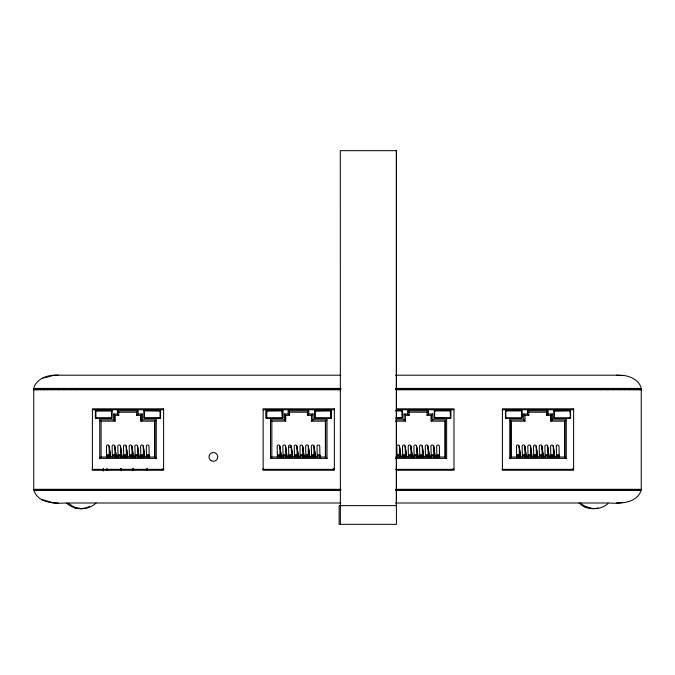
<?xml version="1.0" encoding="UTF-8"?>
<svg xmlns="http://www.w3.org/2000/svg" width="675" height="675" viewBox="0 0 675 675"><rect width="100%" height="100%" fill="white"/><g stroke="black" fill="none" stroke-linecap="round" stroke-linejoin="round"><path stroke-width="1.01" d="M107.055 457.026C105.671 454.908 110.295 455.001 108.802 457.026M112.75 457.026C111.367 454.908 115.982 455.001 114.497 457.026M118.446 457.026C117.062 454.908 121.677 455.001 120.184 457.026M124.141 457.026C122.757 454.908 127.373 455.001 125.879 457.026M129.836 457.026C128.453 454.908 133.068 455.001 131.574 457.026M135.532 457.026C134.139 454.908 138.763 455.001 137.27 457.026M141.227 457.026C139.835 454.908 144.458 455.001 142.965 457.026M146.922 457.026C145.53 454.908 150.154 455.001 148.66 457.026M277.805 457.026C276.421 454.908 281.036 455.001 279.543 457.026M283.5 457.026C282.116 454.908 286.732 455.001 285.238 457.026M289.195 457.026C287.812 454.908 292.427 455.001 290.933 457.026M294.891 457.026C293.498 454.908 298.122 455.001 296.629 457.026M300.586 457.026C299.194 454.908 303.817 455.001 302.324 457.026M306.281 457.026C304.889 454.908 309.513 455.001 308.019 457.026M311.968 457.026C310.584 454.908 315.208 455.001 313.715 457.026M317.663 457.026C316.28 454.908 320.903 455.001 319.41 457.026M397.432 457.026C396.048 454.908 400.672 455.001 399.178 457.026M403.127 457.026C401.743 454.908 406.367 455.001 404.873 457.026M408.822 457.026C407.438 454.908 412.062 455.001 410.569 457.026M414.517 457.026C413.134 454.908 417.757 455.001 416.264 457.026M420.213 457.026C418.829 454.908 423.453 455.001 421.959 457.026M425.908 457.026C424.524 454.908 429.14 455.001 427.655 457.026M431.603 457.026C430.22 454.908 434.835 455.001 433.342 457.026M437.299 457.026C435.915 454.908 440.53 455.001 439.037 457.026M518.965 457.026L519.362 455.92A1.367 1.232 -1.4 0 0 517.447 454.739L516.696 455.659L516.932 457.026M517.067 457.026C515.683 454.908 520.298 455.001 518.805 457.026M524.661 457.026L525.057 455.92A1.367 1.232 -1.4 0 0 523.142 454.739L522.391 455.659L522.627 457.026M522.762 457.026C521.378 454.908 525.994 455.001 524.5 457.026M530.356 457.026L530.752 455.92A1.367 1.232 -1.4 0 0 528.837 454.739L528.086 455.659L528.314 457.026M528.458 457.026C527.074 454.908 531.689 455.001 530.196 457.026M536.051 457.026L536.439 455.92A1.367 1.232 -1.4 0 0 534.533 454.739L533.782 455.659L534.009 457.026M534.153 457.026C532.761 454.908 537.384 455.001 535.891 457.026M541.747 457.026L542.135 455.92A1.367 1.232 -1.4 0 0 540.228 454.739L539.477 455.659L539.705 457.026M539.848 457.026C538.456 454.908 543.08 455.001 541.586 457.026M547.442 457.026L547.83 455.92A1.367 1.232 -1.4 0 0 545.923 454.739L545.172 455.659L545.4 457.026M545.543 457.026C544.151 454.908 548.775 455.001 547.282 457.026M553.137 457.026L553.525 455.92A1.367 1.232 -1.4 0 0 551.61 454.739L550.867 455.659L551.095 457.026M551.23 457.026C549.847 454.908 554.47 455.001 552.977 457.026M558.833 457.026L559.221 455.92A1.367 1.232 -1.4 0 0 557.305 454.739L556.563 455.659L556.791 457.026M556.926 457.026C555.542 454.908 560.166 455.001 558.672 457.026M109.114 446.141A1.35 1.35 0 0 0 107.671 444.994A1.35 1.35 0 0 0 106.422 446.361L106.65 457.026L106.734 455.507L107.452 454.773A1.367 1.232 -1.4 0 1 109.325 455.92L108.962 457.026M109.333 457.026L109.105 446.141L110.624 457.026L109.122 446.361M114.809 446.141A1.35 1.35 0 0 0 113.366 444.994A1.35 1.35 0 0 0 112.117 446.361L112.345 457.026L112.43 455.507L113.147 454.773A1.367 1.232 -1.4 0 1 115.02 455.92L114.657 457.026M115.028 457.026L114.801 446.141L116.319 457.026L114.818 446.361M120.504 446.141A1.35 1.35 0 0 0 119.062 444.994A1.35 1.35 0 0 0 117.813 446.361L118.041 457.026L118.125 455.507L118.842 454.773A1.367 1.232 -1.4 0 1 120.715 455.92L120.344 457.026M120.724 457.026L120.496 446.141L122.015 457.026L120.513 446.361M126.2 446.141A1.35 1.35 0 0 0 124.757 444.994A1.35 1.35 0 0 0 123.508 446.361L123.736 457.026L123.82 455.507L124.529 454.773A1.367 1.232 -1.4 0 1 126.411 455.92L126.039 457.026M126.419 457.026L126.191 446.141L127.71 457.026L126.208 446.361M131.895 446.141A1.35 1.35 0 0 0 130.444 444.994A1.35 1.35 0 0 0 129.203 446.361L129.431 457.026L129.516 455.507L130.224 454.773A1.367 1.232 -1.4 0 1 132.106 455.92L131.735 457.026M132.114 457.026L131.878 446.141L133.397 457.026L131.895 446.361M137.59 446.141A1.35 1.35 0 0 0 136.139 444.994A1.35 1.35 0 0 0 134.899 446.361L135.127 457.026L135.203 455.507L135.92 454.773A1.367 1.232 -1.4 0 1 137.801 455.92L137.43 457.026M137.81 457.026L137.573 446.141L139.092 457.026L137.59 446.361M143.286 446.141A1.35 1.35 0 0 0 141.834 444.994A1.35 1.35 0 0 0 140.594 446.361L140.822 457.026L140.898 455.507L141.615 454.773A1.367 1.232 -1.4 0 1 143.497 455.92L143.125 457.026M143.497 457.026L143.269 446.141L144.787 457.026L143.286 446.361M149.209 457.026L148.981 446.361A1.35 1.35 0 0 0 147.639 444.985A1.35 1.35 0 0 0 146.281 446.361L146.517 457.026L146.593 455.507L147.31 454.773A1.367 1.232 -1.4 0 1 149.192 455.92L148.821 457.026M279.863 446.141A1.35 1.35 0 0 0 278.421 444.994A1.35 1.35 0 0 0 277.172 446.361L277.4 457.026L277.484 455.507L278.201 454.773A1.367 1.232 -1.4 0 1 280.074 455.92L279.703 457.026M280.083 457.026L279.855 446.141L281.374 457.026L279.872 446.361M285.559 446.141A1.35 1.35 0 0 0 284.116 444.994A1.35 1.35 0 0 0 282.867 446.361L283.095 457.026L283.179 455.507L283.888 454.773A1.367 1.232 -1.4 0 1 285.77 455.92L285.398 457.026M285.778 457.026L285.55 446.141L287.069 457.026L285.567 446.361M291.254 446.141A1.35 1.35 0 0 0 289.803 444.994A1.35 1.35 0 0 0 288.562 446.361L288.79 457.026L288.875 455.507L289.583 454.773A1.367 1.232 -1.4 0 1 291.465 455.92L291.094 457.026M291.473 457.026L291.237 446.141L292.756 457.026L291.254 446.361M296.933 446.141L298.451 457.026L296.933 446.141A1.35 1.35 0 0 0 295.498 444.994A1.35 1.35 0 0 0 294.258 446.361L294.486 457.026L294.562 455.507L295.279 454.773A1.367 1.232 -1.4 0 1 297.16 455.92L296.789 457.026M297.169 457.026L296.949 446.361M302.628 446.141L304.147 457.026L302.628 446.141A1.35 1.35 0 0 0 301.193 444.994A1.35 1.35 0 0 0 299.953 446.361L300.181 457.026L300.257 455.507L300.974 454.773A1.367 1.232 -1.4 0 1 302.856 455.92L302.484 457.026M302.856 457.026L302.645 446.361M308.323 446.141L309.842 457.026L308.323 446.141A1.35 1.35 0 0 0 306.889 444.994A1.35 1.35 0 0 0 305.648 446.361L305.876 457.026L305.952 455.507L306.669 454.773A1.367 1.232 -1.4 0 1 308.551 455.92M308.34 446.361L308.18 457.026M314.018 446.141L315.537 457.026L314.018 446.141A1.35 1.35 0 0 0 312.584 444.994A1.35 1.35 0 0 0 311.344 446.361L311.572 457.026L311.648 455.507L312.365 454.773A1.367 1.232 -1.4 0 1 314.246 455.92M314.035 446.361L313.875 457.026M319.958 455.92L319.958 457.026L319.731 446.361A1.35 1.35 0 0 0 318.389 444.985A1.35 1.35 0 0 0 317.031 446.361L317.267 457.026L317.343 455.507L318.06 454.773A1.367 1.232 -1.4 0 1 319.942 455.92M319.942 457.026L319.705 455.625L319.57 457.026M397.035 457.026L396.807 446.361A1.35 1.35 0 0 1 398.048 444.994A1.35 1.35 0 0 1 399.49 446.141L399.338 457.026M405.177 446.141L406.696 457.026L405.177 446.141A1.35 1.35 0 0 0 403.743 444.994A1.35 1.35 0 0 0 402.502 446.361L402.73 457.026L402.806 455.507L403.523 454.773A1.367 1.232 -1.4 0 1 405.405 455.92L405.034 457.026M405.405 457.026L405.194 446.361M410.873 446.141L412.391 457.026L410.873 446.141A1.35 1.35 0 0 0 409.438 444.994A1.35 1.35 0 0 0 408.198 446.361L408.426 457.026L408.502 455.507L409.219 454.773A1.367 1.232 -1.4 0 1 411.092 455.92L410.729 457.026M411.1 457.026L410.889 446.361M416.568 446.141L418.087 457.026L416.568 446.141A1.35 1.35 0 0 0 415.133 444.994A1.35 1.35 0 0 0 413.885 446.361L414.121 457.026L414.197 455.507L414.914 454.773A1.367 1.232 -1.4 0 1 416.787 455.92L416.424 457.026M416.796 457.026L416.585 446.361M422.263 446.141L423.782 457.026L422.263 446.141A1.35 1.35 0 0 0 420.829 444.994A1.35 1.35 0 0 0 419.58 446.361L419.808 457.026L419.892 455.507L420.609 454.773A1.367 1.232 -1.4 0 1 422.483 455.92L422.12 457.026M422.491 457.026L422.28 446.361M427.958 446.141L429.477 457.026L427.958 446.141A1.35 1.35 0 0 0 426.524 444.994A1.35 1.35 0 0 0 425.275 446.361L425.503 457.026L425.587 455.507L426.305 454.773A1.367 1.232 -1.4 0 1 428.178 455.92L427.815 457.026M428.186 457.026L427.975 446.361M433.654 446.141L435.173 457.026L433.654 446.141A1.35 1.35 0 0 0 432.219 444.994A1.35 1.35 0 0 0 430.971 446.361L431.198 457.026L431.283 455.507L432 454.773A1.367 1.232 -1.4 0 1 433.873 455.92L433.502 457.026M433.882 457.026L433.671 446.361M439.594 457.026L439.366 446.361A1.35 1.35 0 0 0 438.016 444.985A1.35 1.35 0 0 0 436.666 446.361L436.894 457.026L436.978 455.507L437.687 454.773A1.367 1.232 -1.4 0 1 439.568 455.92L439.197 457.026M516.67 457.026L516.442 446.361A1.35 1.35 0 0 1 517.683 444.994A1.35 1.35 0 0 1 519.126 446.141L520.636 457.026L519.117 446.141M519.362 457.026L519.134 446.361M522.366 457.026L522.138 446.361A1.35 1.35 0 0 1 523.378 444.994A1.35 1.35 0 0 1 524.821 446.141L526.331 457.026L524.812 446.141M525.057 457.026L524.829 446.361M528.061 457.026L527.833 446.361A1.35 1.35 0 0 1 529.073 444.994A1.35 1.35 0 0 1 530.516 446.141L532.018 457.026L530.499 446.141M530.752 457.026L530.516 446.361M533.756 457.026L533.528 446.361A1.35 1.35 0 0 1 534.76 444.994A1.35 1.35 0 0 1 536.212 446.141L537.713 457.026L536.195 446.141M536.439 457.026L536.212 446.361M539.443 457.026L539.215 446.361A1.35 1.35 0 0 1 540.456 444.994A1.35 1.35 0 0 1 541.907 446.141L543.409 457.026L541.89 446.141M542.135 457.026L541.907 446.361M545.138 457.026L544.911 446.361A1.35 1.35 0 0 1 546.151 444.994A1.35 1.35 0 0 1 547.602 446.141L549.104 457.026L547.585 446.141M547.83 457.026L547.602 446.361M550.834 457.026L550.606 446.361A1.35 1.35 0 0 1 551.846 444.994A1.35 1.35 0 0 1 553.298 446.141L554.799 457.026L553.281 446.141M553.525 457.026L553.298 446.361M556.529 457.026L556.301 446.361M559.221 457.026L558.993 446.361A1.35 1.35 0 0 0 557.651 444.985A1.35 1.35 0 0 0 556.293 446.361M106.675 457.026L106.836 455.667L106.92 457.026M112.371 457.026L112.531 455.667L112.615 457.026M118.066 457.026L118.226 455.667L118.311 457.026M123.761 457.026L123.922 455.667L124.006 457.026M129.457 457.026L129.617 455.667L129.693 457.026M135.152 457.026L135.304 455.667L135.388 457.026M140.847 457.026L140.999 455.667L141.083 457.026M146.534 457.026L146.694 455.667L146.779 457.026M277.425 457.026L277.585 455.667L277.67 457.026M283.12 457.026L283.281 455.667L283.365 457.026M288.816 457.026L288.976 455.667L289.052 457.026M294.511 457.026L294.663 455.667L294.747 457.026M300.206 457.026L300.358 455.667L300.442 457.026M305.893 457.026L306.053 455.667L306.138 457.026M311.588 457.026L311.749 455.667L311.833 457.026M317.284 457.026L317.444 455.667L317.528 457.026M111.603 411.041L111.535 417.859L96.128 417.926M144.475 417.859L144.475 410.94M160.034 417.757L144.433 417.859M160.135 417.639L160.127 411.303M266.684 417.757L266.684 411.041M282.352 417.757L282.251 410.94M282.454 417.639L281.99 410.856L266.65 411.041M315.124 417.757L315.124 411.041M330.784 411.041L330.784 417.757M401.979 411.041L401.979 417.757M434.632 411.303L435.113 410.856L434.632 411.303L434.692 417.639M450.478 417.639L450.191 410.873L435.08 410.856M505.887 411.168C505.381 412.13 506.343 419.099 505.887 417.639M521.674 417.639C522.425 417.108 521.041 409.421 521.733 411.303M554.318 411.168L554.572 410.873M570.173 417.496L569.683 417.943L570.173 417.496C570.805 416.922 569.464 409.438 570.173 411.303M33.927 387.399C37.142 378.54 47.444 374.971 56.168 375.199L340.765 375.199M95.943 411.041L111.535 410.94M315.023 411.168L330.598 410.873M450.52 417.639L450.056 417.943L450.537 417.496M521.716 417.639L521.252 417.943L521.733 417.496M554.285 411.168L569.725 410.856M142.357 419.808L142.357 413.986L141.007 415.327L141.007 421.158L142.357 419.808L156.254 419.808L156.254 458.376L99.757 458.376L101.098 457.026L101.098 421.158L99.757 419.808L113.662 419.808L114.995 421.158L100.828 421.158M313.099 419.808L313.099 413.986L311.749 415.327L311.749 421.158L313.099 419.808L327.004 419.808L327.004 458.376L270.506 458.376L271.848 457.026L271.848 421.158L270.506 419.808L284.411 419.808L285.744 421.158L271.569 421.158M566.266 458.376L509.768 458.376L511.11 457.026L511.11 421.158L509.768 419.808L523.673 419.808L525.007 421.158L510.832 421.158L510.832 457.026L564.916 457.026L566.266 458.376L566.266 419.808L552.369 419.808L551.011 421.158L551.011 415.327L552.369 413.986L552.369 419.808M111.24 417.943L111.721 417.496M144.256 411.303L144.737 410.856L160.076 411.041M160.161 417.496L159.848 417.926M266.566 411.303L267.047 410.856M314.997 411.303L315.487 410.856M315.183 417.859L330.463 417.943L330.91 417.496M395.626 417.943L402.106 417.496M136.696 412.189L138.054 410.847L138.054 413.986L136.696 415.327L136.679 412.189L118.741 412.189L117.425 410.847L138.054 410.847M140.729 415.176L140.729 421.158L154.904 421.158L156.254 419.808M307.446 412.189L308.796 410.847L308.796 413.986L307.446 415.327L307.429 412.189L289.491 412.189L288.174 410.847L308.796 410.847M311.479 415.176L311.479 421.158L325.654 421.158L327.004 419.808M427.081 415.327L428.431 413.986L428.431 410.847L427.081 412.189L427.056 415.327L431.384 415.327L432.734 413.986L432.734 419.808L431.384 421.158L431.384 415.327M431.114 415.176L431.114 421.158L445.281 421.158L446.639 419.808L446.639 458.376L395.373 458.376M546.708 412.189L548.058 410.847L548.058 413.986L546.708 415.327L546.708 412.189L527.858 412.189M550.741 415.176L550.741 421.158L564.916 421.158L566.266 419.808M96.069 502.993C88.214 510.663 74.292 510.629 66.42 502.993L67.686 502.993M282.285 417.859L266.878 417.926M450.318 417.859L434.658 417.639M86.518 507.735L89.387 506.571M85.514 507.971L80.418 508.68M598.025 507.971C591.359 509.87 583.909 507.752 578.931 502.993M622.35 502.504L616.663 502.993M58.337 375.199C52.844 374.541 47.959 377.519 42.753 377.941M395.542 375.199L618.832 375.199C627.556 374.971 637.858 378.54 641.073 387.399M33.75 388.42L340.858 388.42M395.634 388.42L641.25 388.42M340.858 388.876L33.75 388.876L33.75 489.316L340.858 489.316M395.634 388.876L641.25 388.876L641.25 489.316L395.634 489.316M33.75 389.77L340.858 389.77M395.634 389.77L641.25 389.77M396.394 408.822L453.988 408.822L453.988 470.256L396.394 470.256M92.407 409.725L163.612 409.725M263.149 409.725L334.361 409.725M396.394 409.725L453.988 409.725M502.411 409.725L573.623 409.725M143.843 410.552L160.549 410.552L160.549 418.298L143.843 418.298L143.935 410.552M396.132 410.552L402.46 410.552L402.46 418.298L396.132 418.298M434.219 410.552L450.934 410.552M505.381 410.552L522.087 410.552L522.087 418.298L505.381 418.298M553.854 410.552L570.561 410.552L570.561 418.298L553.854 418.298M395.626 410.856L401.92 410.94M405.354 415.327L409.143 415.327L407.801 413.986L407.801 410.847L428.431 410.847M506.275 410.856L521.286 410.856M527.437 413.986L523.673 413.986L525.007 415.327L528.778 415.327L527.437 413.986L527.437 410.847L548.058 410.847M408.223 412.189L427.992 412.189M113.662 413.986L117.425 413.986L118.766 415.327L114.978 415.327L113.662 413.986L113.662 419.808M138.054 413.986L142.357 413.986M284.411 413.986L288.174 413.986L289.516 415.327L285.727 415.327L284.411 413.986L284.411 419.808M308.796 413.986L313.099 413.986M395.449 421.158L405.38 421.158L404.038 419.808L404.038 413.986L407.801 413.986M428.431 413.986L432.734 413.986M548.058 413.986L552.369 413.986M136.679 415.327L141.007 415.327M307.429 415.327L311.749 415.327M551.011 415.327L546.691 415.327L546.691 412.189M506.275 417.943L521.286 417.943M569.725 417.943L554.715 417.943L554.259 417.496L554.572 417.926M396.098 419.808L404.038 419.808M432.734 419.808L446.639 419.808M288.571 447.179L291.254 447.179M100.828 457.026L154.904 457.026L156.254 458.376M271.569 457.026L325.654 457.026L327.004 458.376M395.618 457.026L445.281 457.026L446.639 458.376M92.011 469.361L163.612 469.361M262.752 469.361L334.361 469.361M395.432 469.361L453.988 469.361M502.014 469.361L573.623 469.361M33.75 489.763L340.858 489.763M395.634 489.763L641.25 489.763M340.858 490.21L33.75 490.21C38.112 503.238 54.481 503.761 65.897 502.993M395.634 490.21L641.25 490.21C636.888 503.238 620.519 503.761 609.103 502.993M340.765 502.993L68.065 502.993L73.128 506.571L75.988 507.735M395.542 502.993L608.58 502.993C601.163 510.494 588.009 510.46 580.584 502.993M396.427 505.651L339.137 505.651L339.137 524.332L396.427 524.332L396.427 150.668L340.301 150.668L340.377 524.332M41.597 499.618C47.115 500.369 52.388 503.677 58.337 502.993M616.663 375.199L622.569 375.612M82.072 508.68L75.988 507.735M450.233 410.873L450.537 411.303M434.978 417.926L434.632 417.496M591.502 508.444L585.647 506.571M74.343 507.735L77.347 508.444M584.002 506.571L586.853 507.735M402.106 411.303L401.659 410.856L402.064 411.303M266.566 417.496L267.047 417.943M159.671 410.856L160.034 411.041M144.256 417.496L144.737 417.943M95.85 411.303L95.943 417.757M527.437 410.847L528.778 412.189M407.801 410.847L409.143 412.189L409.143 415.327M404.038 413.986L405.38 415.327L405.38 421.158M554.318 417.639L554.302 411.303M450.478 411.168L450.503 417.496M399.482 446.141L401.001 457.026L399.499 446.361M437.164 457.026L437.079 455.667L436.902 457.026M431.468 457.026L431.384 455.667L431.207 457.026M425.773 457.026L425.689 455.667L425.512 457.026M420.078 457.026L419.993 455.667L419.816 457.026M414.382 457.026L414.298 455.667L414.121 457.026M408.687 457.026L408.603 455.667L408.426 457.026M402.992 457.026L402.907 455.667L402.73 457.026M397.297 457.026L397.069 455.659L397.828 454.773A1.367 1.232 -1.4 0 1 399.71 455.92L399.727 457.026M640.778 388.876L640.778 389.77M639.326 388.876L639.326 389.77M636.93 388.876L636.93 389.77M633.639 388.876L633.639 389.77M629.547 388.876L629.547 389.77M624.746 388.876L624.746 389.77M619.363 388.876L619.363 389.77M613.524 388.876L613.524 389.77M607.373 388.876L607.373 389.77M601.062 388.876L601.062 389.77M572.771 468.644L572.771 469.361M564.916 421.158L564.916 457.026M564.646 421.158L564.646 457.026M553.947 410.552L553.947 418.298M528.753 412.189L528.778 415.327M525.007 415.327L525.007 421.158M523.673 413.986L523.673 419.808M509.768 419.808L509.768 458.376M505.474 410.552L505.474 418.298M453.144 468.644L453.144 469.361M450.841 410.552L450.934 418.298L434.219 418.298L434.312 410.552M445.281 421.158L445.281 457.026M445.011 421.158L445.011 457.026M396.352 150.668L396.352 505.651M333.509 468.644L333.509 469.361M331.206 410.552L331.206 418.298M325.654 421.158L325.654 457.026M325.384 421.158L325.384 457.026M314.685 410.552L314.685 418.298M314.263 455.92L314.263 457.026M308.568 455.92L308.568 457.026M288.174 410.847L288.174 413.986M285.744 415.327L285.744 421.158M285.474 415.176L285.474 421.158M282.732 410.552L282.732 418.298M270.506 419.808L270.506 458.376M266.6 411.303L266.6 417.496M266.212 410.552L266.212 418.298M263.208 468.644L263.208 469.361M162.768 468.644L162.768 469.361M160.456 410.552L160.456 418.298M154.904 421.158L154.904 457.026M154.634 421.158L154.634 457.026M147.302 468.349L147.226 470.585M147.04 468.307L147.04 470.576M133.616 468.323L133.625 470.416M132.713 468.45L132.722 470.804M121.508 468.45L121.517 470.804M120.606 468.323L120.623 470.416M118.766 412.189L118.741 415.327M117.425 410.847L117.425 413.986M114.995 415.327L114.995 421.158M114.725 415.176L114.725 421.158M106.945 468.349L106.912 470.467M103.326 468.779L103.326 470.838M103.275 468.779L103.275 470.838M99.757 419.808L99.757 458.376M95.462 410.552L95.462 418.298M76.444 388.876L76.444 389.77M70.124 388.876L70.124 389.77M63.965 388.876L63.965 389.77M58.101 388.876L58.101 389.77M52.692 388.876L52.692 389.77M47.858 388.876L47.858 389.77M43.723 388.876L43.723 389.77M40.39 388.876L40.39 389.77M37.943 388.876L37.943 389.77M36.442 388.876L36.442 389.77M35.918 388.876L35.918 389.77M397.043 455.878L397.102 457.026L397.043 455.878M402.764 455.836L402.747 457.026L402.764 455.836M408.459 455.836L408.442 457.026L408.459 455.836M414.155 455.836L414.138 457.026L414.155 455.836M419.85 455.836L419.833 457.026L419.85 455.836M425.545 455.836L425.528 457.026L425.545 455.836M431.241 455.836L431.224 457.026L431.241 455.836M436.936 455.836L436.919 457.026L436.936 455.836M109.316 455.811L109.283 457.026L109.274 455.794M115.012 455.811L114.978 457.026L114.969 455.794M120.707 455.811L120.673 457.026L120.665 455.794M126.402 455.811L126.368 457.026L126.36 455.794M132.097 455.811L132.064 457.026L132.055 455.794M137.793 455.811L137.759 457.026L137.742 455.794M143.488 455.811L143.454 457.026L143.438 455.794M149.183 455.811L149.15 457.026L149.133 455.794M280.066 455.811L280.032 457.026L280.024 455.794M285.761 455.811L285.727 457.026L285.719 455.794M291.457 455.811L291.423 457.026L291.414 455.794M297.152 455.811L297.118 457.026L297.101 455.794M302.847 455.811L302.813 457.026L302.797 455.794M308.543 455.811L308.509 457.026L308.492 455.794M314.238 455.811L314.204 457.026L314.187 455.794M319.925 455.811L319.891 457.026L319.882 455.794M399.651 455.794L399.583 457.026L399.651 455.794M405.346 455.794L405.278 457.026L405.346 455.794M411.041 455.794L410.974 457.026L411.041 455.794M416.737 455.794L416.669 457.026L416.737 455.794M422.432 455.794L422.364 457.026L422.432 455.794M428.127 455.794L428.06 457.026L428.127 455.794M433.822 455.794L433.755 457.026L433.822 455.794M439.518 455.794L439.442 457.026L439.518 455.794M505.853 411.168L506.309 410.856L505.853 411.168M282.437 417.496L281.99 417.943L282.471 417.496M163.612 408.822L92.407 408.822L92.407 470.256L163.612 470.256L163.612 408.822M334.361 408.822L263.149 408.822L263.149 470.256L334.361 470.256L334.361 408.822M573.623 408.822L502.411 408.822L502.411 470.256L573.623 470.256L573.623 408.822M112.075 410.552L95.369 410.552L95.369 418.298L112.075 418.298L112.075 410.552M282.825 410.552L266.119 410.552L266.119 418.298L282.825 418.298L282.825 410.552M331.298 410.552L314.592 410.552L314.592 418.298L331.298 418.298L331.298 410.552M330.91 411.303L330.463 410.856L330.868 411.303M315.487 417.943L315.039 417.496L315.453 417.943M111.721 411.303L111.274 410.856L111.687 411.303M289.516 415.327L289.516 412.189L289.491 415.327M211.191 460.696A4.388 4.388 0 0 0 217.772 456.899A4.388 4.388 0 0 0 211.191 453.094A4.388 4.388 0 0 0 211.191 460.696"/></g></svg>
